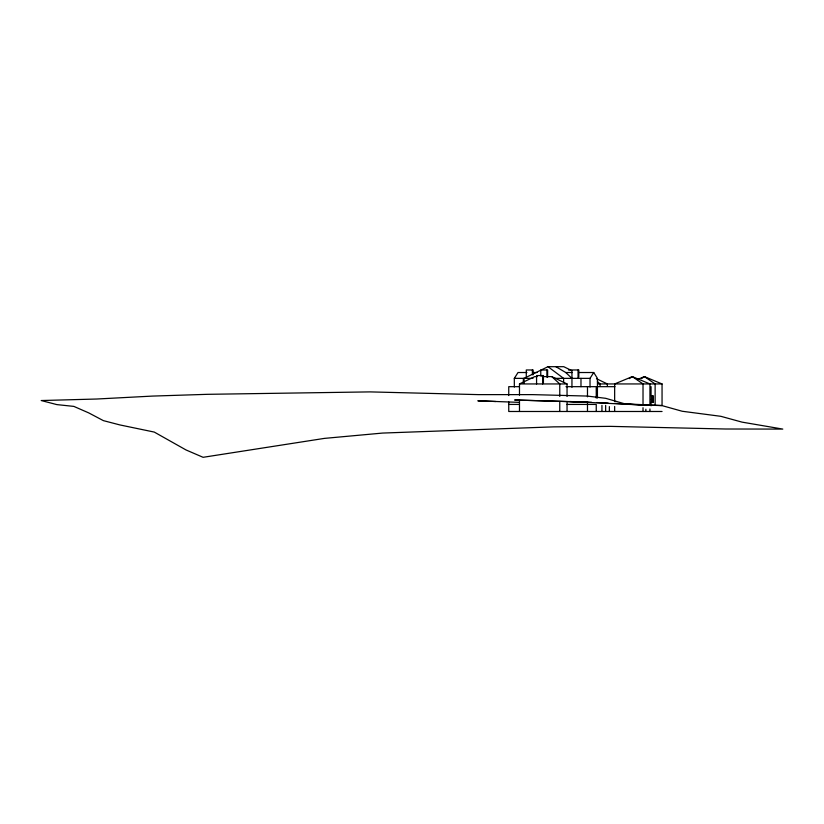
<?xml version="1.0" encoding="UTF-8"?>
<svg xmlns="http://www.w3.org/2000/svg" width="824" height="824" viewBox="0 0 824 824"><rect width="100%" height="100%" fill="white"/><g stroke="black" fill="none" stroke-linecap="round" stroke-linejoin="round"><path stroke-width="1.24" d="M514.32 387.053L514.32 378.36L518.018 372.52L526.917 372.52M590.025 387.053L590.025 378.36L593.733 372.52L597.431 378.36L597.431 398.054M629.371 378.607L632.296 376.609L649.94 383.943L649.94 405.223M641.484 378.607L644.409 376.609L662.053 383.943L662.053 405.223M571.732 370.584L563.75 366.69L548.001 366.69L524.043 378.36L524.043 383.108M519.481 395.211L519.481 383.943L534.766 376.609L537.197 376.609M637.354 379.545L644.409 376.609L655.131 383.943L655.131 405.223M568.519 369.976L570.96 369.976M533.272 372.52L537.083 372.52M555.87 366.69L565.769 372.52L572.124 372.52M578.479 372.52L593.733 372.52M542.058 376.609L551.771 376.609L567.046 383.943L567.046 396.468M514.32 378.36L532.974 378.36M554.676 378.36L590.025 378.36M519.481 383.943L567.046 383.943M597.575 383.943L662.053 383.943M519.491 386.672L508.748 386.672L508.748 395.551M565.985 386.672L596.246 386.672L596.246 398.085M596.597 386.672L615.003 386.672M651.269 399.372L653.092 399.372M508.748 404.429L518.945 404.429M567.077 404.429L596.246 404.429L596.246 411.485M662.053 411.485L508.748 411.485L508.748 401.885M587.749 402.133L514.65 400.001L591.581 402.308M643.709 405.089L661.837 405.562L682.21 411.258L720.856 416.316L742.064 422.135L782.8 429.088L725.604 429.005L610.481 426.368L553.656 426.863L382.542 433.074L324.419 438.389L203.095 457.31L186.028 449.956L154.263 432.075L119.923 424.937L103.381 420.631L88.724 412.896L73.861 406.397L56.846 404.605L41.2 400.536L96.665 399.022L152.43 396.087L207.329 394.325L370.089 391.894L478.414 394.624L532.654 394.624L587.306 396.066L605.702 398.322L625.406 404.017L643.709 405.089L569.724 401.504M495.77 401.504L477.848 400.814L518.945 402.359M596.689 402.545L608.184 403.08M614.57 403.379L661.837 405.562M596.463 378.7L607.37 383.943L607.37 386.446M548.001 366.69L563.606 378.36L563.606 382.182M597.421 381.502L600.088 383.943L600.088 386.446M551.771 376.609L559.764 383.943L559.764 396.468M565.769 372.52L571.949 378.36M652.752 395.798L652.752 402.431M652.536 395.798L652.536 402.431M651.269 402.431L651.269 395.798L653.092 395.798L653.092 402.431L651.053 402.431L651.053 405.82M651.053 386.672L651.053 395.561M649.94 408.982L649.94 411.485M645.872 409.219L645.872 411.485M643.019 405.223L643.019 383.943L632.296 376.609L614.653 383.943L614.653 401.473M643.019 407.726L643.019 411.485M614.653 406.479L614.653 411.485M609.358 406.613L609.358 411.485M605.65 405.387L605.65 411.485M601.942 405.387L601.942 411.485M587.481 386.672L587.481 396.818M587.481 401.885L587.481 411.485M580.982 378.36L580.982 386.672M578.809 377.165L578.809 369.976L571.949 369.976L571.949 387.28M578.057 369.976L578.057 378.36M567.046 402.72L567.046 411.485M559.764 401.473L559.764 411.485M547.63 377.165L547.63 369.976L540.771 369.976L540.771 375.96M546.879 369.976L546.879 377.165M543.428 382.748L543.428 375.559L536.568 375.559L536.568 383.943M542.676 375.559L542.676 383.943M533.138 374.766L533.138 369.976L526.279 369.976L526.279 378.36M532.386 369.976L532.386 374.766M523.353 378.36L523.353 383.108M519.481 400.217L519.481 411.485"/></g></svg>
